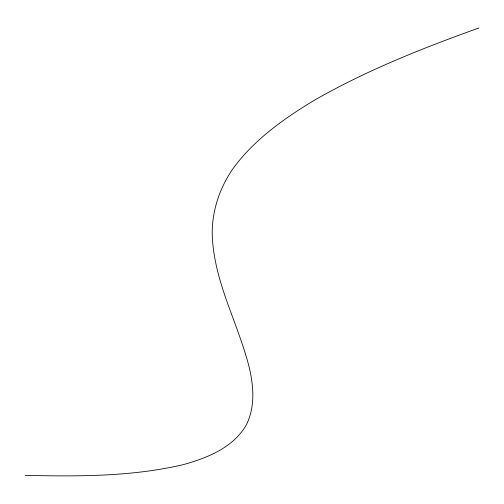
<?xml version="1.0" encoding="UTF-8"?>
<svg xmlns="http://www.w3.org/2000/svg" width="504" height="504" viewBox="0 0 504 504"><rect width="100%" height="100%" fill="white"/><g stroke="black" fill="none" stroke-linecap="round" stroke-linejoin="round"><path stroke-width="0.76" d="M478.8 28.01C422.119 48.352 365.822 70.617 313.526 100.743C283.406 119.001 253.915 139.898 232.968 168.695C219.656 187.91 211.907 210.861 212.241 234.328C212.864 256.952 219.045 278.901 226.447 300.132C234.234 322.125 243.098 343.785 248.982 366.402C253.632 385.541 255.44 406.552 246.387 424.74C233.421 447.59 207.572 457.834 183.519 464.587C131.714 476.79 78.095 476.475 25.2 475.392"/></g></svg>
